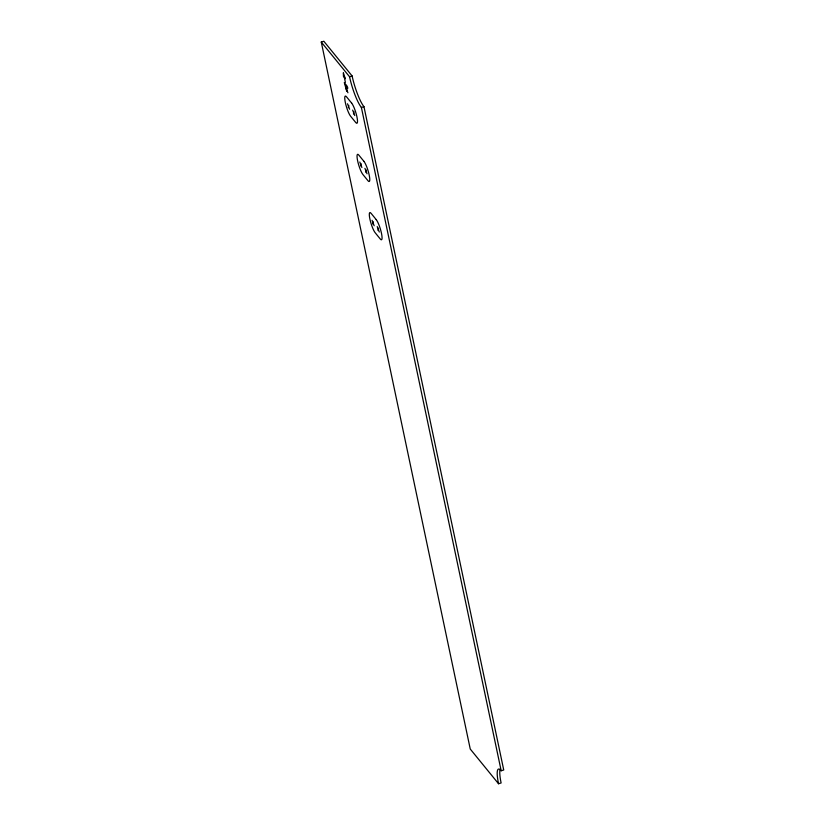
<?xml version="1.0" encoding="UTF-8"?>
<svg xmlns="http://www.w3.org/2000/svg" width="825" height="825" viewBox="0 0 825 825"><rect width="100%" height="100%" fill="white"/><g stroke="black" fill="none" stroke-linecap="round" stroke-linejoin="round"><path stroke-width="1.24" d="M348.325 107.673L348.8 105.363M353.471 113.984L353.935 111.674M360.608 165.918L361.072 163.608M365.743 172.229L366.218 169.919M372.879 224.163L373.343 221.853M378.015 230.474L378.489 228.164M498.548 783.75L470.25 749.038L321.265 42.044L323.823 41.25L352.12 75.962A24.626 4.754 72.8 0 0 363.959 106.672L503.735 769.983L501.177 770.777A24.626 4.754 72.8 0 0 498.548 783.75L501.115 782.956A24.626 4.754 72.8 0 1 500.301 769.086M321.265 42.044L349.563 76.756L352.12 75.962M501.177 770.777L361.391 107.467L363.959 106.672M347.15 88.811C349.872 88.574 341.808 77.839 347.933 92.761M352.657 110.096L354.76 115.552M347.511 103.785L349.614 109.251M364.928 168.341L367.032 173.797M359.782 162.03L361.886 167.496M377.2 226.586L379.304 232.042M372.054 220.275L374.158 225.741M344.355 77.498L345.397 82.438M345.407 83.892L346.737 91.183L344.293 82.531M361.391 107.467A24.626 4.754 72.8 0 1 349.563 76.756M345.262 78.612L343.448 76.385L343.355 72.734L345.262 78.612M351.656 103.115L346.521 96.814A10.942 2.114 72.8 0 0 345.345 102.578A10.942 2.114 72.8 0 0 350.604 116.222L355.75 122.533A10.942 2.114 72.8 0 0 356.916 116.768A10.942 2.114 72.8 0 0 351.656 103.115M363.928 161.36L358.793 155.059A10.942 2.114 72.8 0 0 357.627 160.823A10.942 2.114 72.8 0 0 362.887 174.467L368.022 180.778A10.942 2.114 72.8 0 0 369.188 175.013A10.942 2.114 72.8 0 0 363.928 161.36M376.21 219.605L371.064 213.304A10.942 2.114 72.8 0 0 369.899 219.068A10.942 2.114 72.8 0 0 375.158 232.712L380.294 239.023A10.942 2.114 72.8 0 0 381.47 233.258A10.942 2.114 72.8 0 0 376.21 219.605"/></g></svg>
